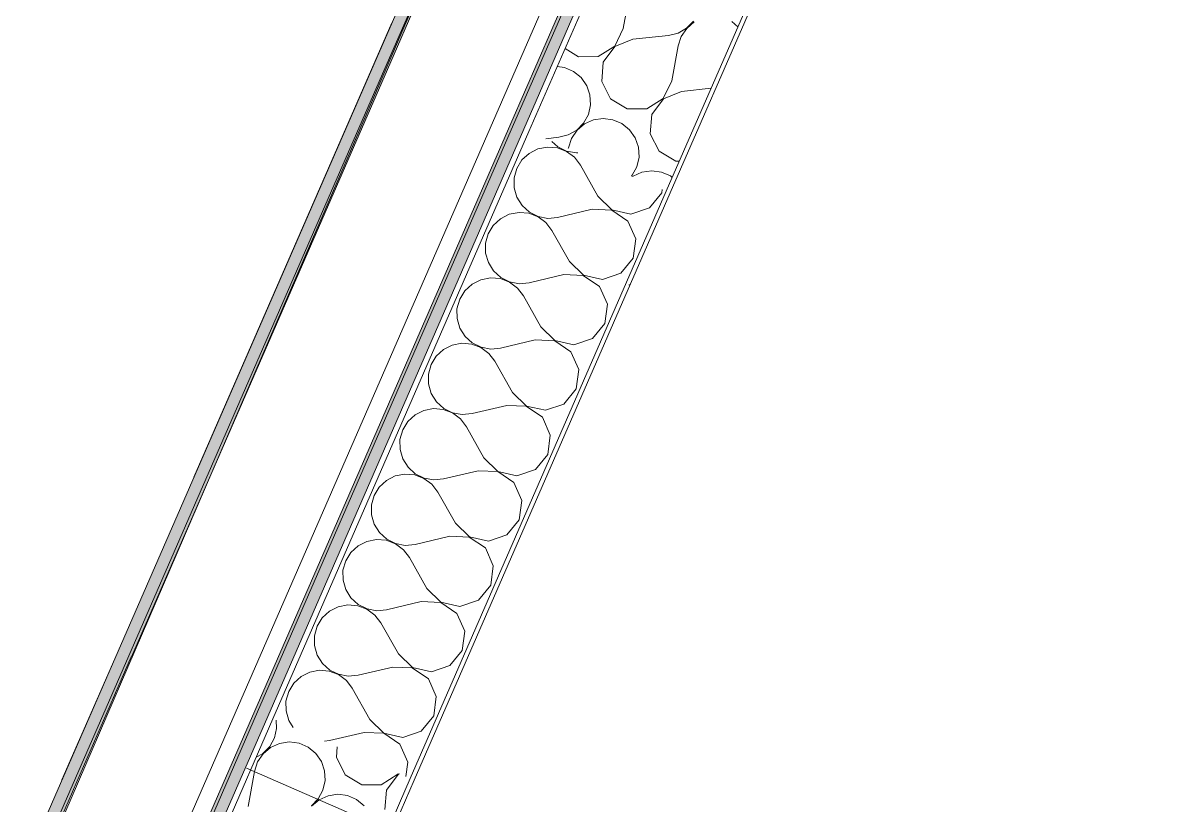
# Model space of a CAD drawing. Header units: millimetres. Extents: x -50172 to 90294, y -80883 to 956680.
# Drawn here: x 14502 to 15723, y -48793 to -47958 of the extents above; entities that cross this region are included whole.
import ezdxf
from ezdxf.enums import TextEntityAlignment as Align

# ---------------------------------------------------------------- set-up
doc = ezdxf.new("R2010")
doc.units = ezdxf.units.MM
doc.header["$MEASUREMENT"] = 0
doc.linetypes.add('Dashed', pattern=[564.444447, 282.222223, -282.222223])
doc.linetypes.add('Double Dashed', pattern=[1093.611073, 529.166651, -211.666656, 141.111112, -211.666656])
for name, color, linetype in [('A-95-MC_Marker_Section_P2.Marker', 7, 'Continuous'), ('New_A-15-MG_Structural_Grid_Phase_2', 7, 'Continuous'), ('New_A-20-M_Floor_Slab', 7, 'Continuous'), ('New_A-25-M_Wall_Ext', 7, 'Continuous'), ('New_A-35-M_FFE-Zone', 7, 'Continuous'), ('New_ArchiCAD Windows', 7, 'Continuous')]:
    doc.layers.add(name, color=color, linetype=linetype)
for name, color, linetype, lineweight in [('A-95-MC_Marker_Section_P2.Marker_Pen_No__1', 7, 'Continuous', 13), ('New_A-20-M_Floor_Slab_Pen_No__89', 8, 'Continuous', 20), ('New_A-25-M_Wall_Ext_Pen_No__1', 7, 'Continuous', 13), ('New_ArchiCAD Windows_Pen_No__1', 7, 'Continuous', 13), ('New_ArchiCAD Zone Stamps_Pen_No__9', 7, 'Continuous', 13)]:
    doc.layers.add(name, color=color, linetype=linetype, lineweight=lineweight)
for name, color, linetype, lineweight, true_color in [('New_A-15-MG_Structural_Grid_Phase_2_Pen_No__222', 7, 'Continuous', 13, 0x65af33), ('New_A-25-M_Wall_Ext_Pen_No__107', 7, 'Continuous', 15, 0xa6a6a6), ('New_A-35-M_FFE-Zone_Pen_No__74', 7, 'Continuous', 20, 0x606060), ('New_ArchiCAD Windows_Pen_No__107', 7, 'Continuous', 15, 0xa6a6a6)]:
    doc.layers.add(name, color=color, linetype=linetype, lineweight=lineweight, true_color=true_color)
doc.styles.add('GENERATED_STYLE_2', font='')
doc.styles.add('GENERATED_STYLE_3', font='')
doc.styles.add('GENERATED_STYLE_4', font='')
doc.styles.get('GENERATED_STYLE_2').set_extended_font_data('Arial', bold=True)
doc.styles.get('GENERATED_STYLE_3').set_extended_font_data('Arial')
doc.styles.get('GENERATED_STYLE_4').set_extended_font_data('Swis721 BT')
pattern_1 = [(0, (0, 0), (0, 173.2051), [0, -100]), (0, (50, 86.6), (0, 173.2051), [0, -100])]

# ---------------------------------------------------------------- blocks, each defined once
blk = doc.blocks.new('Pooled Computer Lab_INB 2305_14_1', base_point=(6365.2, -45053))
at = {"layer": 'New_A-35-M_FFE-Zone_Pen_No__74', "linetype": 'Continuous'}
blk.add_line((12525.1, -53486), (16320.6, -44691.2), dxfattribs=at)
at = {"layer": 'New_ArchiCAD Zone Stamps_Pen_No__9'}
for tag, height, style, p in [('ROOM_NAME', 250, 'GENERATED_STYLE_2', (5192, -43344.9)), ('zoneNameLine2', 250, 'GENERATED_STYLE_2', (5003.5, -43777.1)), ('ROOM_NUMBER', 200, 'GENERATED_STYLE_3', (4815.1, -44197.8)), ('measuredAreaCode', 200, 'GENERATED_STYLE_3', (4658.1, -44557.9)), ('DUMMY_649', 200, 'GENERATED_STYLE_3', (4965.5, -44691.9)), ('DUMMY_650', 200, 'GENERATED_STYLE_3', (5594.6, -44966.3)), ('DUMMY_651', 133.3, 'GENERATED_STYLE_3', (5873.9, -45072.8))]:
    blk.add_attdef(tag, text='', height=height, rotation=336.4404, dxfattribs=dict(at, style=style)).set_placement(p, align=Align.TOP_LEFT)
blk = doc.blocks.new('Slab_4_1', base_point=(-34879.7, -33019))
at = {"layer": 'New_A-20-M_Floor_Slab_Pen_No__89', "linetype": 'Continuous', "flags": 128}
blk.add_lwpolyline([(1011.6, -48832.8), (12486.7, -53836.5), (17939.8, -41330.7), (16985.7, -40914.7), (17767.9, -39120.9), (18360.6, -39379.3), (18576.1, -38885), (18937.5, -39042.6), (20222.1, -36096.6), (17371, -34853.4), (19341.1, -30335.3), (10989.4, -26693.5), (10933.1, -26822.8), (1863.4, -22868)], dxfattribs=at)
blk = doc.blocks.new('*X290')
at = {"layer": 'New_A-25-M_Wall_Ext_Pen_No__107', "linetype": 'Continuous'}
for p, q in [((15062.5, -48090.3), (15052.2, -48092.3)), ((15073, -48091.2), (15062.5, -48090.3)), ((15067.2, -48084.2), (15073.5, -48089.9)), ((15082.8, -48094.9), (15073, -48091.2)), ((15073.5, -48089.9), (15082.9, -48094.6)), ((15042.8, -48097), (15035.1, -48104.1)), ((15052.2, -48092.3), (15042.8, -48097)), ((15091.2, -48101.2), (15082.8, -48094.9)), ((15082.9, -48094.6), (15093.3, -48096.5)), ((15097.6, -48109.5), (15091.2, -48101.2)), ((15093.3, -48096.5), (15095, -48096.4)), ((15029.6, -48113.1), (15026.8, -48123.2)), ((15035.1, -48104.1), (15029.6, -48113.1)), ((15116.4, -48142.6), (15097.6, -48109.5)), ((15026.8, -48123.2), (15026.8, -48133.7)), ((15026.8, -48133.7), (15029.7, -48143.8)), ((15171.3, -48155.1), (15184.5, -48139.1)), ((15184.5, -48139.1), (15185, -48135.6)), ((15029.7, -48143.8), (15035.3, -48152.7)), ((15116.4, -48142.6), (15131.3, -48157.2)), ((15021.7, -48162.1), (15012.4, -48166.8)), ((15032.1, -48160.1), (15021.7, -48162.1)), ((15042.5, -48161), (15032.1, -48160.1)), ((15035.3, -48152.7), (15043.1, -48159.8)), ((15052.4, -48164.7), (15042.5, -48161)), ((15043.1, -48159.8), (15052.5, -48164.4)), ((15060.8, -48171), (15052.4, -48164.7)), ((15052.5, -48164.4), (15062.8, -48166.4)), ((15110.3, -48156.6), (15073.3, -48165.4)), ((15131.1, -48157.5), (15110.3, -48156.6)), ((15148.4, -48169.3), (15131.1, -48157.5)), ((15131.3, -48157.2), (15151.6, -48161.9)), ((15151.6, -48161.9), (15171.3, -48155.1)), ((15004.6, -48174), (14999.1, -48182.9)), ((15012.4, -48166.8), (15004.6, -48174)), ((15067.2, -48179.3), (15060.8, -48171)), ((15062.8, -48166.4), (15073.3, -48165.4)), ((15156.8, -48188.3), (15148.4, -48169.3)), ((14999.1, -48182.9), (14996.3, -48193)), ((15086, -48212.5), (15067.2, -48179.3)), ((15154, -48208.9), (15156.8, -48188.3)), ((14996.3, -48193), (14996.3, -48203.5)), ((14996.3, -48203.5), (14999.3, -48213.6)), ((14999.3, -48213.6), (15004.8, -48222.6)), ((15086, -48212.5), (15100.8, -48227.1)), ((15140.8, -48225), (15154, -48208.9)), ((15004.8, -48222.6), (15012.6, -48229.6)), ((15121.1, -48231.7), (15140.8, -48225)), ((14981.9, -48236.7), (14974.2, -48243.8)), ((14991.3, -48231.9), (14981.9, -48236.7)), ((15001.6, -48229.9), (14991.3, -48231.9)), ((15012.1, -48230.8), (15001.6, -48229.9)), ((15021.9, -48234.6), (15012.1, -48230.8)), ((15012.6, -48229.6), (15022, -48234.3)), ((15030.3, -48240.8), (15021.9, -48234.6)), ((15022, -48234.3), (15032.4, -48236.2)), ((15032.4, -48236.2), (15042.8, -48235.2)), ((15079.9, -48226.4), (15042.8, -48235.2)), ((15100.7, -48227.4), (15079.9, -48226.4)), ((15117.9, -48239.1), (15100.7, -48227.4)), ((15100.8, -48227.1), (15121.1, -48231.7)), ((14974.2, -48243.8), (14968.7, -48252.8)), ((15036.7, -48249.2), (15030.3, -48240.8)), ((15055.5, -48282.3), (15036.7, -48249.2)), ((15126.4, -48258.1), (15117.9, -48239.1)), ((14968.7, -48252.8), (14965.8, -48262.9)), ((15123.6, -48278.7), (15126.4, -48258.1)), ((14965.8, -48262.9), (14965.9, -48273.4)), ((14965.9, -48273.4), (14968.8, -48283.5)), ((14968.8, -48283.5), (14974.4, -48292.4)), ((15055.5, -48282.3), (15070.4, -48296.9)), ((15110.4, -48294.8), (15123.6, -48278.7)), ((14974.4, -48292.4), (14982.1, -48299.5)), ((15049.4, -48296.3), (15012.4, -48305.1)), ((15070.2, -48297.2), (15049.4, -48296.3)), ((15087.4, -48308.9), (15070.2, -48297.2)), ((15070.4, -48296.9), (15090.7, -48301.6)), ((15090.7, -48301.6), (15110.4, -48294.8)), ((14951.4, -48306.5), (14943.7, -48313.6)), ((14960.8, -48301.8), (14951.4, -48306.5)), ((14971.1, -48299.8), (14960.8, -48301.8)), ((14981.6, -48300.7), (14971.1, -48299.8)), ((14991.4, -48304.4), (14981.6, -48300.7)), ((14982.1, -48299.5), (14991.6, -48304.1)), ((14999.9, -48310.7), (14991.4, -48304.4)), ((14991.6, -48304.1), (15001.9, -48306)), ((15006.3, -48319), (14999.9, -48310.7)), ((15001.9, -48306), (15012.4, -48305.1)), ((15095.9, -48327.9), (15087.4, -48308.9)), ((14938.2, -48322.6), (14935.4, -48332.7)), ((14943.7, -48313.6), (14938.2, -48322.6)), ((15025.1, -48352.2), (15006.3, -48319)), ((14935.4, -48332.7), (14935.4, -48343.2)), ((15093.1, -48348.6), (15095.9, -48327.9)), ((14935.4, -48343.2), (14938.3, -48353.3)), ((14938.3, -48353.3), (14943.9, -48362.2)), ((15025.1, -48352.2), (15039.9, -48366.8)), ((15079.9, -48364.7), (15093.1, -48348.6)), ((14930.4, -48371.6), (14921, -48376.3)), ((14940.7, -48369.6), (14930.4, -48371.6)), ((14951.2, -48370.5), (14940.7, -48369.6)), ((14943.9, -48362.2), (14951.7, -48369.3)), ((14961, -48374.2), (14951.2, -48370.5)), ((14951.7, -48369.3), (14961.1, -48374)), ((15019, -48366.1), (14981.9, -48374.9)), ((15039.8, -48367), (15019, -48366.1)), ((15057, -48378.8), (15039.8, -48367)), ((15039.9, -48366.8), (15060.2, -48371.4)), ((15060.2, -48371.4), (15079.9, -48364.7)), ((14913.3, -48383.5), (14907.8, -48392.4)), ((14921, -48376.3), (14913.3, -48383.5)), ((14969.4, -48380.5), (14961, -48374.2)), ((14961.1, -48374), (14971.5, -48375.9)), ((14975.8, -48388.9), (14969.4, -48380.5)), ((14971.5, -48375.9), (14981.9, -48374.9)), ((15065.5, -48397.8), (15057, -48378.8)), ((14907.8, -48392.4), (14904.9, -48402.6)), ((14994.6, -48422), (14975.8, -48388.9)), ((14904.9, -48402.6), (14905, -48413.1)), ((15062.7, -48418.4), (15065.5, -48397.8)), ((14905, -48413.1), (14907.9, -48423.2)), ((15049.5, -48434.5), (15062.7, -48418.4)), ((14907.9, -48423.2), (14913.5, -48432.1)), ((14913.5, -48432.1), (14921.2, -48439.1)), ((14994.6, -48422), (15009.5, -48436.6)), ((14899.9, -48441.4), (14890.5, -48446.2)), ((14910.2, -48439.5), (14899.9, -48441.4)), ((14920.7, -48440.4), (14910.2, -48439.5)), ((14930.5, -48444.1), (14920.7, -48440.4)), ((14921.2, -48439.1), (14930.7, -48443.8)), ((14939, -48450.4), (14930.5, -48444.1)), ((14930.7, -48443.8), (14941, -48445.7)), ((14941, -48445.7), (14951.5, -48444.7)), ((14988.5, -48436), (14951.5, -48444.7)), ((15009.3, -48436.9), (14988.5, -48436)), ((15026.5, -48448.6), (15009.3, -48436.9)), ((15009.5, -48436.6), (15029.8, -48441.2)), ((15029.8, -48441.2), (15049.5, -48434.5)), ((14882.8, -48453.3), (14877.3, -48462.3)), ((14890.5, -48446.2), (14882.8, -48453.3)), ((14945.4, -48458.7), (14939, -48450.4)), ((15035, -48467.6), (15026.5, -48448.6)), ((14877.3, -48462.3), (14874.5, -48472.4)), ((14964.2, -48491.8), (14945.4, -48458.7)), ((15032.2, -48488.3), (15035, -48467.6)), ((14874.5, -48472.4), (14874.5, -48482.9)), ((14874.5, -48482.9), (14877.4, -48493)), ((14877.4, -48493), (14883, -48501.9)), ((14964.2, -48491.8), (14979, -48506.4)), ((15019, -48504.3), (15032.2, -48488.3)), ((14883, -48501.9), (14890.8, -48509)), ((14958.1, -48505.8), (14921, -48514.6)), ((14978.9, -48506.7), (14958.1, -48505.8)), ((14996.1, -48518.4), (14978.9, -48506.7)), ((14979, -48506.4), (14999.3, -48511.1)), ((14999.3, -48511.1), (15019, -48504.3)), ((14860.1, -48516), (14852.4, -48523.1)), ((14869.5, -48511.3), (14860.1, -48516)), ((14879.8, -48509.3), (14869.5, -48511.3)), ((14890.3, -48510.2), (14879.8, -48509.3)), ((14900.1, -48513.9), (14890.3, -48510.2)), ((14890.8, -48509), (14900.2, -48513.6)), ((14908.5, -48520.2), (14900.1, -48513.9)), ((14900.2, -48513.6), (14910.5, -48515.6)), ((14910.5, -48515.6), (14921, -48514.6)), ((15004.6, -48537.5), (14996.1, -48518.4)), ((14852.4, -48523.1), (14846.9, -48532.1)), ((14914.9, -48528.5), (14908.5, -48520.2)), ((14933.7, -48561.7), (14914.9, -48528.5)), ((14846.9, -48532.1), (14844, -48542.2)), ((14844, -48542.2), (14844.1, -48552.7)), ((15001.8, -48558.1), (15004.6, -48537.5)), ((14844.1, -48552.7), (14847, -48562.8)), ((14847, -48562.8), (14852.5, -48571.8)), ((14933.7, -48561.7), (14948.5, -48576.3)), ((14988.6, -48574.2), (15001.8, -48558.1)), ((14849.3, -48579.1), (14839, -48581.1)), ((14859.8, -48580), (14849.3, -48579.1)), ((14852.5, -48571.8), (14860.3, -48578.8)), ((14869.6, -48583.8), (14859.8, -48580)), ((14860.3, -48578.8), (14869.8, -48583.5)), ((14927.6, -48575.6), (14890.6, -48584.4)), ((14948.4, -48576.6), (14927.6, -48575.6)), ((14965.6, -48588.3), (14948.4, -48576.6)), ((14948.5, -48576.3), (14968.8, -48580.9)), ((14968.8, -48580.9), (14988.6, -48574.2)), ((14829.6, -48585.9), (14821.9, -48593)), ((14839, -48581.1), (14829.6, -48585.9)), ((14878.1, -48590), (14869.6, -48583.8)), ((14869.8, -48583.5), (14880.1, -48585.4)), ((14884.5, -48598.4), (14878.1, -48590)), ((14880.1, -48585.4), (14890.6, -48584.4)), ((14974.1, -48607.3), (14965.6, -48588.3)), ((14816.4, -48602), (14813.6, -48612.1)), ((14821.9, -48593), (14816.4, -48602)), ((14903.3, -48631.5), (14884.5, -48598.4)), ((14813.6, -48612.1), (14813.6, -48622.6)), ((14971.3, -48627.9), (14974.1, -48607.3)), ((14813.6, -48622.6), (14816.5, -48632.7)), ((14958.1, -48644), (14971.3, -48627.9)), ((14816.5, -48632.7), (14822.1, -48641.6)), ((14903.3, -48631.5), (14918.1, -48646.1)), ((14808.6, -48651), (14799.2, -48655.7)), ((14818.9, -48649), (14808.6, -48651)), ((14829.4, -48649.9), (14818.9, -48649)), ((14822.1, -48641.6), (14829.9, -48648.7)), ((14839.2, -48653.6), (14829.4, -48649.9)), ((14829.9, -48648.7), (14839.3, -48653.3)), ((14839.3, -48653.3), (14849.6, -48655.2)), ((14897.2, -48645.5), (14860.1, -48654.3)), ((14918, -48646.4), (14897.2, -48645.5)), ((14935.2, -48658.1), (14918, -48646.4)), ((14918.1, -48646.1), (14938.4, -48650.8)), ((14938.4, -48650.8), (14958.1, -48644)), ((14791.4, -48662.8), (14786, -48671.8)), ((14799.2, -48655.7), (14791.4, -48662.8)), ((14847.6, -48659.9), (14839.2, -48653.6)), ((14854, -48668.2), (14847.6, -48659.9)), ((14849.6, -48655.2), (14860.1, -48654.3)), ((14943.7, -48677.1), (14935.2, -48658.1)), ((14786, -48671.8), (14783.1, -48681.9)), ((14872.8, -48701.4), (14854, -48668.2)), ((14940.9, -48697.8), (14943.7, -48677.1)), ((14783.1, -48681.9), (14783.2, -48692.4)), ((14783.2, -48692.4), (14786.1, -48702.5)), ((14872.8, -48701.4), (14887.6, -48716)), ((14927.6, -48713.9), (14940.9, -48697.8)), ((14786.1, -48702.5), (14790.8, -48710.1)), ((14907.9, -48720.6), (14927.6, -48713.9)), ((14824.1, -48724.6), (14829.6, -48724.1)), ((14866.7, -48715.3), (14829.6, -48724.1)), ((14887.5, -48716.2), (14866.7, -48715.3)), ((14904.7, -48728), (14887.5, -48716.2)), ((14887.6, -48716), (14907.9, -48720.6)), ((14913.2, -48747), (14904.7, -48728)), ((14911.1, -48762.5), (14913.2, -48747))]:
    blk.add_line(p, q, dxfattribs=at)
blk = doc.blocks.new('*X300')
at = {"layer": 'New_ArchiCAD Windows_Pen_No__107', "linetype": 'Continuous'}
for p, q in [((458.4, 130.5), (456, 122.3)), ((545.7, 102.8), (530, 130.5)), ((613.8, 106.4), (616.6, 127)), ((616.6, 127), (615, 130.5)), ((633.8, 130.5), (633.2, 128.1)), ((633.2, 128.1), (633.2, 117.6)), ((633.2, 117.6), (636.1, 107.5)), ((545.7, 102.8), (560.6, 88.2)), ((600.6, 90.3), (613.8, 106.4)), ((636.1, 107.5), (641.7, 98.6)), ((641.7, 98.6), (649.5, 91.6)), ((472.3, 85.7), (481.8, 81)), ((539.6, 88.9), (502.6, 80.1)), ((560.4, 87.9), (539.6, 88.9)), ((577.6, 76.2), (560.4, 87.9)), ((560.6, 88.2), (580.9, 83.6)), ((580.9, 83.6), (600.6, 90.3)), ((628.1, 89.3), (618.8, 84.5)), ((638.5, 91.2), (628.1, 89.3)), ((648.9, 90.3), (638.5, 91.2)), ((650, 89.9), (648.9, 90.3)), ((649.5, 91.6), (650, 91.3)), ((481.6, 80.7), (471.8, 84.5)), ((490.1, 74.5), (481.6, 80.7)), ((481.8, 81), (492.1, 79.1)), ((496.5, 66.1), (490.1, 74.5)), ((492.1, 79.1), (502.6, 80.1)), ((586.1, 57.2), (577.6, 76.2)), ((611, 77.4), (605.5, 68.4)), ((618.8, 84.5), (611, 77.4)), ((515.3, 33), (496.5, 66.1)), ((605.5, 68.4), (602.7, 58.3)), ((583.3, 36.6), (586.1, 57.2)), ((602.7, 58.3), (602.8, 47.8)), ((602.8, 47.8), (605.7, 37.7)), ((605.7, 37.7), (611.2, 28.8)), ((515.3, 33), (530.1, 18.4)), ((570.1, 20.5), (583.3, 36.6)), ((611.2, 28.8), (619, 21.7)), ((509.2, 19), (472.1, 10.2)), ((530, 18.1), (509.2, 19)), ((547.2, 6.4), (530, 18.1)), ((530.1, 18.4), (550.4, 13.7)), ((550.4, 13.7), (570.1, 20.5)), ((588.3, 14.7), (580.6, 7.6)), ((597.7, 19.4), (588.3, 14.7)), ((608, 21.4), (597.7, 19.4)), ((618.5, 20.5), (608, 21.4)), ((628.3, 16.8), (618.5, 20.5)), ((619, 21.7), (628.4, 17.1)), ((636.7, 10.5), (628.3, 16.8)), ((628.4, 17.1), (638.8, 15.1)), ((638.8, 15.1), (649.2, 16.1)), ((650, 16.3), (649.2, 16.1)), ((555.7, -12.7), (547.2, 6.4)), ((580.6, 7.6), (575.1, -1.4)), ((643.1, 2.2), (636.7, 10.5)), ((650, -9.9), (643.1, 2.2)), ((575.1, -1.4), (572.3, -11.5)), ((572.3, -11.5), (572.3, -22)), ((553.4, -29.5), (555.7, -12.7)), ((572.3, -22), (574.4, -29.5))]:
    blk.add_line(p, q, dxfattribs=at)
blk = doc.blocks.new('Double Window 19_2')
at = {"layer": 'New_ArchiCAD Windows_Pen_No__107', "linetype": 'Continuous'}
h = blk.add_hatch(dxfattribs=at)
h.set_pattern_fill('Plaster_0001', color=256, style=0, pattern_type=2)
h.set_pattern_definition(pattern_1)
h.paths.add_polyline_path([(-650, 130.5), (650, 130.5), (650, 135), (-650, 135)])
for points in [[(650, -47.5), (650, -35.5), (-650, -35.5), (-650, -47.5)], [(-650, -210), (650, -210), (650, -197.5), (-650, -197.5)]]:
    blk.add_hatch(color=256, dxfattribs=at).paths.add_polyline_path(points)
at = {"layer": 'New_ArchiCAD Windows_Pen_No__107', "linetype": 'Continuous', "lineweight": 0, "true_color": 0x535353}
for points in [[(650, -50.5), (650, -47.5), (-650, -47.5), (-650, -50.5)], [(650, -197.5), (650, -194.5), (-650, -194.5), (-650, -197.5)]]:
    blk.add_hatch(color=251, dxfattribs=at).paths.add_polyline_path(points)
at = {"layer": 'New_ArchiCAD Windows_Pen_No__1', "linetype": 'Continuous'}
for p, q in [((650, 135), (-650, 135)), ((650, 130.5), (-650, 130.5)), ((650, -29.5), (-650, -29.5)), ((650, -35.5), (-650, -35.5)), ((650, -47.5), (-650, -47.5)), ((650, -50.5), (-650, -50.5)), ((650, -194.5), (-650, -194.5)), ((650, -197.5), (-650, -197.5)), ((-650, -210), (650, -210))]:
    blk.add_line(p, q, dxfattribs=at)
at = {"layer": 'New_A-25-M_Wall_Ext', "color": 251, "linetype": 'Continuous', "lineweight": 20, "true_color": 0x606060}
blk.add_blockref('*X300', (0, 0), dxfattribs=at)
blk = doc.blocks.new('*X304')
at = {"layer": 'New_ArchiCAD Windows_Pen_No__107', "linetype": 'Continuous'}
for p, q in [((-650, 118), (-648.8, 116.8)), ((-648.9, 116.6), (-650, 116.6)), ((-631.7, 104.8), (-648.9, 116.6)), ((-648.8, 116.8), (-628.5, 112.2)), ((-628.5, 112.2), (-608.8, 118.9)), ((-623.2, 85.8), (-631.7, 104.8)), ((-626, 65.2), (-623.2, 85.8)), ((-603.8, 97.1), (-606.7, 86.9)), ((-606.7, 86.9), (-606.6, 76.4)), ((-606.6, 76.4), (-603.7, 66.3)), ((-639.3, 49.1), (-626, 65.2)), ((-603.7, 66.3), (-598.1, 57.4)), ((-650, 45.4), (-639.3, 49.1)), ((-601.4, 50), (-611.7, 48)), ((-590.9, 49.1), (-601.4, 50)), ((-598.1, 57.4), (-590.4, 50.3)), ((-581.1, 45.4), (-590.9, 49.1)), ((-590.4, 50.3), (-580.9, 45.7)), ((-621.1, 43.3), (-628.8, 36.2)), ((-611.7, 48), (-621.1, 43.3)), ((-634.3, 27.2), (-637.1, 17.1)), ((-628.8, 36.2), (-634.3, 27.2)), ((-637.1, 17.1), (-637.1, 6.6)), ((-637.1, 6.6), (-634.2, -3.5)), ((-634.2, -3.5), (-628.6, -12.4)), ((-642.1, -21.8), (-650, -25.8)), ((-631.8, -19.8), (-642.1, -21.8)), ((-621.3, -20.7), (-631.8, -19.8)), ((-628.6, -12.4), (-620.8, -19.5)), ((-611.5, -24.4), (-621.3, -20.7)), ((-620.8, -19.5), (-611.4, -24.2)), ((-611.4, -24.2), (-601.1, -26.1)), ((-553.5, -16.3), (-590.6, -25.1)), ((-604.7, -29.5), (-611.5, -24.4)), ((-601.1, -26.1), (-590.6, -25.1))]:
    blk.add_line(p, q, dxfattribs=at)
blk = doc.blocks.new('Double Window 19_4')
at = {"layer": 'New_ArchiCAD Windows_Pen_No__107', "linetype": 'Continuous'}
h = blk.add_hatch(dxfattribs=at)
h.set_pattern_fill('Plaster_0001', color=256, style=0, pattern_type=2)
h.set_pattern_definition(pattern_1)
h.paths.add_polyline_path([(-650, 130.5), (650, 130.5), (650, 135), (-650, 135)])
for points in [[(650, -47.5), (650, -35.5), (-650, -35.5), (-650, -47.5)], [(-650, -210), (650, -210), (650, -197.5), (-650, -197.5)]]:
    blk.add_hatch(color=256, dxfattribs=at).paths.add_polyline_path(points)
at = {"layer": 'New_ArchiCAD Windows_Pen_No__107', "linetype": 'Continuous', "lineweight": 0, "true_color": 0x535353}
for points in [[(650, -50.5), (650, -47.5), (-650, -47.5), (-650, -50.5)], [(650, -197.5), (650, -194.5), (-650, -194.5), (-650, -197.5)]]:
    blk.add_hatch(color=251, dxfattribs=at).paths.add_polyline_path(points)
at = {"layer": 'New_ArchiCAD Windows_Pen_No__1', "linetype": 'Continuous'}
for p, q in [((650, 135), (-650, 135)), ((650, 130.5), (-650, 130.5)), ((650, -29.5), (-650, -29.5)), ((650, -35.5), (-650, -35.5)), ((650, -47.5), (-650, -47.5)), ((650, -50.5), (-650, -50.5)), ((650, -194.5), (-650, -194.5)), ((650, -197.5), (-650, -197.5)), ((-650, -210), (650, -210))]:
    blk.add_line(p, q, dxfattribs=at)
at = {"layer": 'New_A-25-M_Wall_Ext', "color": 251, "linetype": 'Continuous', "lineweight": 20, "true_color": 0x606060}
blk.add_blockref('*X304', (0, 0), dxfattribs=at)
blk = doc.blocks.new('Wall_45_1', base_point=(12413.8, -53650.9))
at = {"layer": 'New_A-25-M_Wall_Ext_Pen_No__107', "linetype": 'Continuous'}
for points in [[(14877.2, -48001.4), (14603.8, -48628.5), (14615.2, -48633.5), (14888.7, -48006.4)], [(14763.7, -48698.3), (15037.2, -48071.1), (15026.2, -48066.3), (14752.7, -48693.5)]]:
    blk.add_hatch(color=256, dxfattribs=at).paths.add_polyline_path(points)
at = {"layer": 'New_A-25-M_Wall_Ext_Pen_No__107', "linetype": 'Continuous', "lineweight": 0, "true_color": 0x535353}
for points in [[(14618, -48634.7), (14891.4, -48007.6), (14888.7, -48006.4), (14615.2, -48633.5)], [(14752.7, -48693.5), (15026.2, -48066.3), (15023.4, -48065.1), (14750, -48692.3)]]:
    blk.add_hatch(color=251, dxfattribs=at).paths.add_polyline_path(points)
at = {"layer": 'New_A-25-M_Wall_Ext_Pen_No__107', "linetype": 'Continuous'}
h = blk.add_hatch(dxfattribs=at)
h.set_pattern_fill('Plaster_0001', color=256, style=0, pattern_type=2)
h.set_pattern_definition(pattern_1)
h.paths.add_polyline_path([(14920, -48766.4), (15193.5, -48139.3), (15189.3, -48137.5), (14915.9, -48764.6)])
at = {"layer": 'New_A-25-M_Wall_Ext_Pen_No__1', "linetype": 'Continuous'}
for p, q in [((14888.7, -48006.4), (14615.2, -48633.5)), ((14618, -48634.7), (14891.4, -48007.6)), ((14750, -48692.3), (15023.4, -48065.1)), ((14752.7, -48693.5), (15026.2, -48066.3)), ((14763.7, -48698.3), (15037.2, -48071.1)), ((14769.2, -48700.7), (15042.7, -48073.5)), ((14915.9, -48764.6), (15189.3, -48137.5))]:
    blk.add_line(p, q, dxfattribs=at)
at = {"layer": 'New_A-25-M_Wall_Ext_Pen_No__1', "linetype": 'Continuous', "flags": 128}
for points in [[(14877.2, -48001.4), (14603.8, -48628.5)], [(14920, -48766.4), (15193.5, -48139.3)]]:
    blk.add_lwpolyline(points, dxfattribs=at)
at = {"layer": 'New_A-25-M_Wall_Ext', "color": 250, "lineweight": 50, "true_color": 0x2a2a2a}
blk.add_blockref('*X290', (0, 0), dxfattribs=at)
at = {"layer": 'New_ArchiCAD Windows', "color": 251, "linetype": 'Continuous', "lineweight": 20, "true_color": 0x606060, "zscale": 1000, "rotation": 246.4404115839931}
for name, p in [('Double Window 19_2', (15329.5, -47489.5)), ('Double Window 19_4', (14536.4, -49308.3))]:
    blk.add_blockref(name, p, dxfattribs=at)
blk = doc.blocks.new('Standard grid marker_37')
at = {"layer": 'New_A-15-MG_Structural_Grid_Phase_2_Pen_No__222', "linetype": 'Double Dashed'}
blk.add_line((7182, 0), (0, 0), dxfattribs=at)
at = {"layer": 'New_A-15-MG_Structural_Grid_Phase_2_Pen_No__222', "style": 'GENERATED_STYLE_4'}
for tag, p in [('AC_MarkerText_1_0', (-500, 36.5)), ('AC_MarkerText_1_1', (27950.4, 36.5))]:
    blk.add_attdef(tag, text='', height=350, rotation=270, dxfattribs=at).set_placement(p, align=Align.MIDDLE_CENTER)
blk = doc.blocks.new('Cutting Plane_5_1', base_point=(18850.6, -50545.4))
at = {"layer": 'A-95-MC_Marker_Section_P2.Marker_Pen_No__1', "linetype": 'Dashed'}
blk.add_line((18621.4, -50445.5), (-6789.2, -39365.2), dxfattribs=at)

msp = doc.modelspace()

# ---------------------------------------------------------------- block references
at = {"layer": 'A-95-MC_Marker_Section_P2.Marker'}
msp.add_blockref('Cutting Plane_5_1', (18850.6, -50545.4), dxfattribs=at)
at = {"layer": 'New_A-15-MG_Structural_Grid_Phase_2', "color": 8, "linetype": 'Continuous', "lineweight": 15, "zscale": 1000, "rotation": 66.44041158399293}
msp.add_blockref('Standard grid marker_37', (12025.6, -54541), dxfattribs=at)
at = {"layer": 'New_A-20-M_Floor_Slab', "color": 8, "linetype": 'Continuous', "lineweight": 20}
msp.add_blockref('Slab_4_1', (-34879.7, -33019), dxfattribs=at)
at = {"layer": 'New_A-25-M_Wall_Ext', "color": 250, "lineweight": 50, "true_color": 0x2a2a2a}
msp.add_blockref('Wall_45_1', (12413.8, -53650.9), dxfattribs=at)
at = {"layer": 'New_A-35-M_FFE-Zone', "linetype": 'Continuous'}
msp.add_blockref('Pooled Computer Lab_INB 2305_14_1', (6365.2, -45053), dxfattribs=at)

doc.saveas('drawing.dxf')
